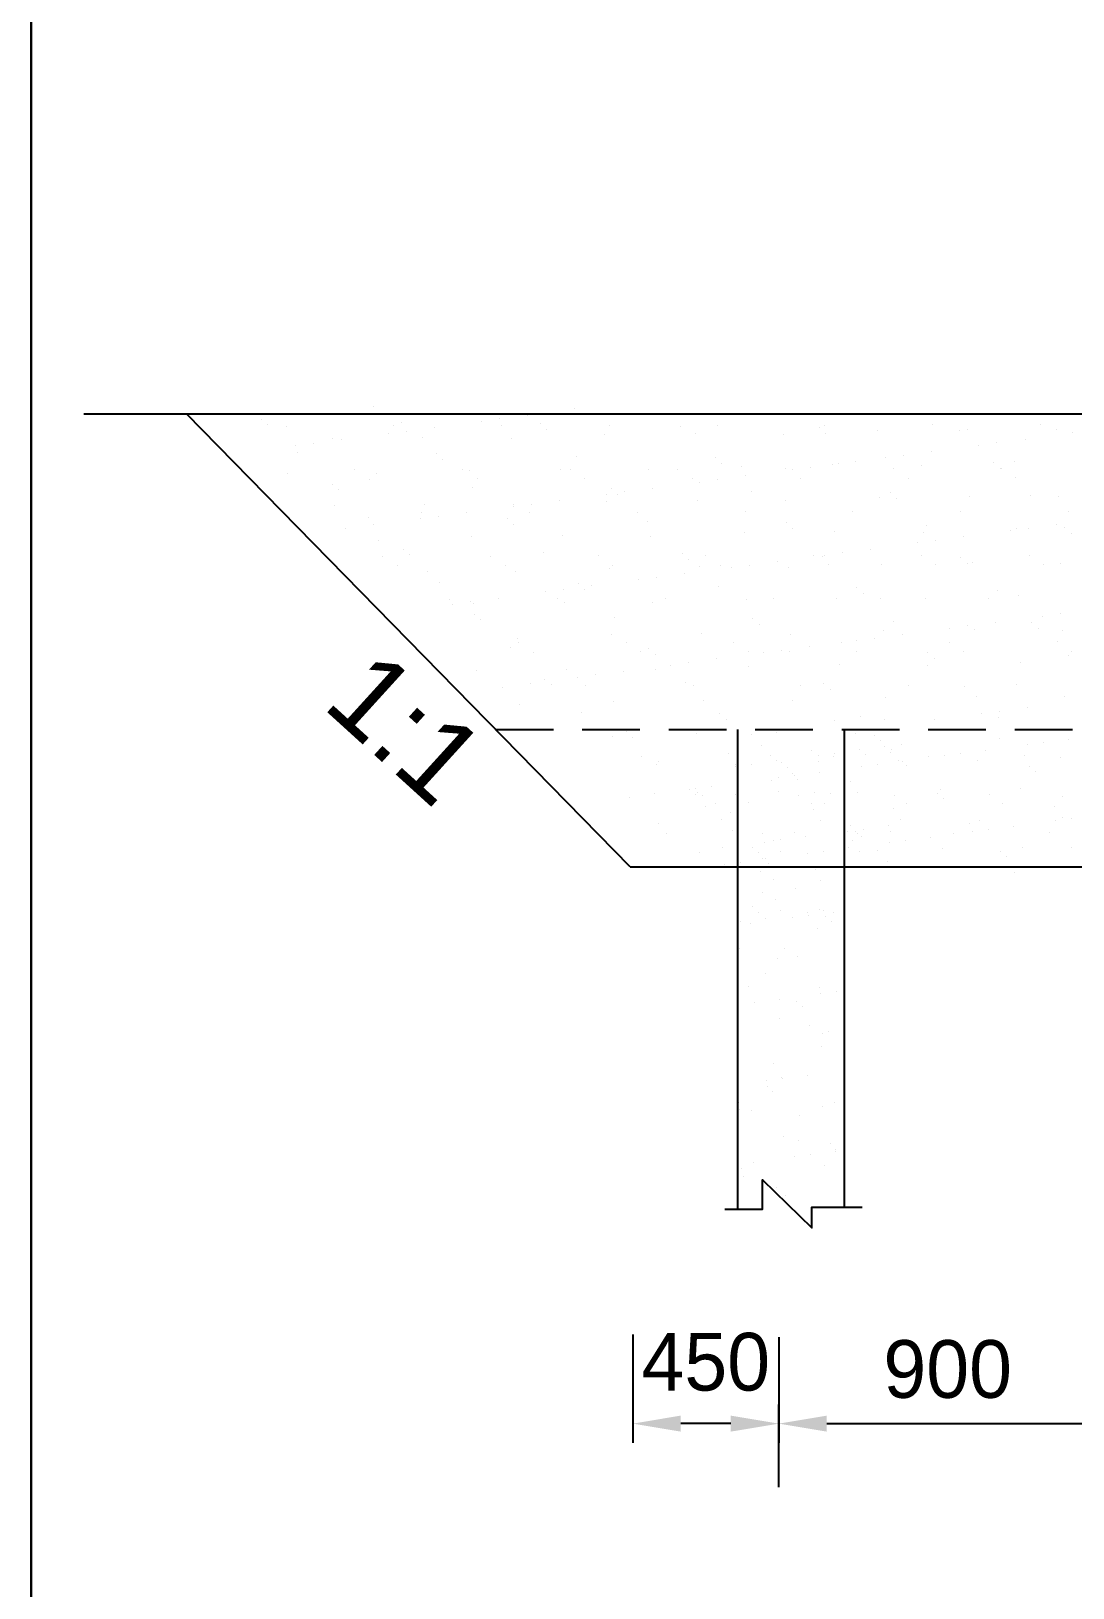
# Model space of a CAD drawing. Extents: x -1206532 to 786809, y -4288605 to 172932.
# Drawn here: x 417919 to 423339, y -4231597 to -4223499 of the extents above; entities that cross this region are included whole.
import ezdxf

# ---------------------------------------------------------------- set-up
doc = ezdxf.new("R2010")
doc.units = 0
doc.header["$LTSCALE"] = 300
doc.header["$MEASUREMENT"] = 0
doc.linetypes.add('DASHED', pattern=[0.75, 0.5, -0.25])
doc.layers.get('0').update_dxf_attribs({"linetype": 'CONTINUOUS'})
doc.layers.get('DEFPOINTS').update_dxf_attribs({"linetype": 'CONTINUOUS'})
doc.layers.add('LINE', color=7, linetype='CONTINUOUS')
doc.dimstyles.new('3', dxfattribs={"dimtxt": 225, "dimasz": 350, "dimexe": 100, "dimexo": 25, "dimgap": 9, "dimtad": 0, "dimdec": 0, "dimzin": 0, "dimdsep": 46, "dimtxsty": 'Standard', "dimcen": 0, "dimclrd": 5, "dimclre": 6, "dimclrt": 1, "dimadec": 0, "dimazin": 0, "dimtfac": 1, "dimtdec": 0, "dimtofl": 0, "dimtmove": 2, "dimatfit": 3, "dimfxl": 1, "dimtolj": 1, "dimtzin": 0, "dimarcsym": 0})

# ---------------------------------------------------------------- blocks, each defined once
blk = doc.blocks.new('*D133')
at = {"layer": 'DEFPOINTS', "color": 0, "lineweight": 30}
for p in [(421049.4, -4230253.3), (421809.2, -4230267.5), (421049.4, -4230742.7)]:
    blk.add_point(p, dxfattribs=at)
at = {"layer": 'LINE', "color": 0, "lineweight": -2}
for p, q in [((421049.4, -4230278.3), (421049.4, -4230842.7)), ((421809.2, -4230292.5), (421809.2, -4230842.7)), ((421559.2, -4230742.7), (421299.4, -4230742.7))]:
    blk.add_line(p, q, dxfattribs=at)
at = {"layer": 'LINE', "color": 0, "lineweight": 30}
for points in [[(421299.4, -4230701), (421299.4, -4230784.3), (421049.4, -4230742.7)], [(421559.2, -4230701), (421559.2, -4230784.3), (421809.2, -4230742.7)]]:
    blk.add_solid(points, dxfattribs=at)
at = {"layer": 'LINE', "color": 0, "insert": (421429.3, -4230422.8), "char_height": 300, "attachment_point": 5}
blk.add_mtext('\\A1;450', dxfattribs=at)
blk = doc.blocks.new('*D620')
at = {"layer": 'DEFPOINTS', "color": 0, "lineweight": 30}
for p in [(423749.1, -4230742.7), (421809.2, -4231099), (423749.1, -4231156.9)]:
    blk.add_point(p, dxfattribs=at)
at = {"layer": 'LINE', "color": 0, "lineweight": -2}
for p, q in [((421809.2, -4231074), (421809.2, -4230642.7)), ((423749.1, -4231131.9), (423749.1, -4230642.7)), ((422059.2, -4230742.7), (423499.1, -4230742.7))]:
    blk.add_line(p, q, dxfattribs=at)
at = {"layer": 'LINE', "color": 0, "lineweight": 30}
for points in [[(422059.2, -4230701), (422059.2, -4230784.3), (421809.2, -4230742.7)], [(423499.1, -4230701), (423499.1, -4230784.3), (423749.1, -4230742.7)]]:
    blk.add_solid(points, dxfattribs=at)
at = {"layer": 'LINE', "color": 0, "insert": (422688, -4230460.6), "char_height": 300, "attachment_point": 5}
blk.add_mtext('\\A1;900', dxfattribs=at)

msp = doc.modelspace()

# ---------------------------------------------------------------- linework, layer by layer
at = {"linetype": 'ByBlock', "lineweight": 30}
msp.add_lwpolyline([(417918.972, -4277260.338), (417918.972, -4218757.224), (500650.648, -4218757.224), (500650.648, -4277260.338), (417918.972, -4277260.338)], close=True, dxfattribs=at)
at = {"layer": 'LINE'}
for p, q in [((419702.382, -4225453.914), (419702.382, -4225453.914)), ((420746.53, -4225464.254), (420746.53, -4225464.254)), ((418194.017, -4225489.294), (423510.419, -4225489.294)), ((421036.127, -4227845.68), (418727.034, -4225489.294)), ((419116.692, -4225517.328), (419116.692, -4225517.328)), ((419149.87, -4225547.73), (419149.87, -4225547.73)), ((419246.398, -4225553.54), (419246.398, -4225553.54)), ((419806.943, -4225552.521), (419806.943, -4225552.521)), ((419847.57, -4225533.243), (419847.57, -4225533.243)), ((420017.521, -4225560.23), (420017.521, -4225560.23)), ((420262.011, -4225528.042), (420262.011, -4225528.042)), ((420355.702, -4225515.707), (420355.702, -4225515.707)), ((420367.489, -4225551.502), (420367.489, -4225551.502)), ((420502.04, -4225496.441), (420502.04, -4225496.441)), ((420567.831, -4225539.43), (420567.831, -4225539.43)), ((420928.034, -4225550.484), (420928.034, -4225550.484)), ((421298.709, -4225555.345), (421298.709, -4225555.345)), ((421488.58, -4225549.465), (421488.58, -4225549.465)), ((422018.97, -4225561.532), (422018.97, -4225561.532)), ((422049.125, -4225548.446), (422049.125, -4225548.446)), ((422609.671, -4225547.428), (422609.671, -4225547.428)), ((423170.217, -4225546.409), (423170.217, -4225546.409)), ((419386.664, -4225643.283), (419386.664, -4225643.283)), ((419485.32, -4225620.472), (419485.32, -4225620.472)), ((419533.002, -4225624.018), (419533.002, -4225624.018)), ((419777.492, -4225591.83), (419777.492, -4225591.83)), ((419871.183, -4225579.495), (419871.183, -4225579.495)), ((419956.487, -4225614.462), (419956.487, -4225614.462)), ((420416.943, -4225616.67), (420416.943, -4225616.67)), ((420601.009, -4225569.832), (420601.009, -4225569.832)), ((420903.104, -4225599.155), (420903.104, -4225599.155)), ((421374.27, -4225593.145), (421374.27, -4225593.145)), ((421834.726, -4225595.353), (421834.726, -4225595.353)), ((422052.148, -4225591.934), (422052.148, -4225591.934)), ((422320.887, -4225577.838), (422320.887, -4225577.838)), ((422749.848, -4225577.448), (422749.848, -4225577.448)), ((422792.053, -4225571.828), (422792.053, -4225571.828)), ((422944.257, -4225640.965), (422944.257, -4225640.965)), ((423090.595, -4225621.699), (423090.595, -4225621.699)), ((423252.51, -4225574.036), (423252.51, -4225574.036)), ((423335.085, -4225589.511), (423335.085, -4225589.511)), ((419292.973, -4225655.618), (419292.973, -4225655.618)), ((419306.467, -4225691.225), (419306.467, -4225691.225)), ((420026.729, -4225697.412), (420026.729, -4225697.412)), ((420059.906, -4225727.813), (420059.906, -4225727.813)), ((420757.607, -4225713.327), (420757.607, -4225713.327)), ((421477.868, -4225719.514), (421477.868, -4225719.514)), ((422366.047, -4225717.087), (422366.047, -4225717.087)), ((422459.738, -4225704.753), (422459.738, -4225704.753)), ((422606.075, -4225685.487), (422606.075, -4225685.487)), ((422850.566, -4225653.299), (422850.566, -4225653.299)), ((419253.265, -4225798.534), (419253.265, -4225798.534)), ((419603.152, -4225780.817), (419603.152, -4225780.817)), ((419713.721, -4225800.743), (419713.721, -4225800.743)), ((420163.698, -4225779.799), (420163.698, -4225779.799)), ((420199.882, -4225783.227), (420199.882, -4225783.227)), ((420671.048, -4225777.217), (420671.048, -4225777.217)), ((420724.243, -4225778.78), (420724.243, -4225778.78)), ((421131.504, -4225779.426), (421131.504, -4225779.426)), ((421284.789, -4225777.761), (421284.789, -4225777.761)), ((421511.045, -4225749.915), (421511.045, -4225749.915)), ((421617.665, -4225761.91), (421617.665, -4225761.91)), ((421845.335, -4225776.743), (421845.335, -4225776.743)), ((421881.528, -4225780.876), (421881.528, -4225780.876)), ((421975.219, -4225768.541), (421975.219, -4225768.541)), ((422088.831, -4225755.901), (422088.831, -4225755.901)), ((422121.556, -4225749.275), (422121.556, -4225749.275)), ((422208.746, -4225735.429), (422208.746, -4225735.429)), ((422405.88, -4225775.724), (422405.88, -4225775.724)), ((422549.287, -4225758.109), (422549.287, -4225758.109)), ((422929.007, -4225741.616), (422929.007, -4225741.616)), ((422962.184, -4225772.018), (422962.184, -4225772.018)), ((422966.426, -4225774.706), (422966.426, -4225774.706)), ((423035.448, -4225740.594), (423035.448, -4225740.594)), ((419485.626, -4225855.393), (419485.626, -4225855.393)), ((419518.803, -4225885.795), (419518.803, -4225885.795)), ((419679.058, -4225829.174), (419679.058, -4225829.174)), ((420216.504, -4225871.309), (420216.504, -4225871.309)), ((420239.603, -4225828.156), (420239.603, -4225828.156)), ((420800.149, -4225827.137), (420800.149, -4225827.137)), ((420936.765, -4225877.495), (420936.765, -4225877.495)), ((421152.518, -4225876.851), (421152.518, -4225876.851)), ((421360.694, -4225826.118), (421360.694, -4225826.118)), ((421397.008, -4225844.664), (421397.008, -4225844.664)), ((421490.7, -4225832.329), (421490.7, -4225832.329)), ((421637.037, -4225813.063), (421637.037, -4225813.063)), ((421921.24, -4225825.1), (421921.24, -4225825.1)), ((422481.785, -4225824.081), (422481.785, -4225824.081)), ((423042.331, -4225823.063), (423042.331, -4225823.063)), ((419496.659, -4225967.3), (419496.659, -4225967.3)), ((419967.826, -4225961.29), (419967.826, -4225961.29)), ((420427.97, -4225972.24), (420427.97, -4225972.24)), ((420428.282, -4225963.498), (420428.282, -4225963.498)), ((420521.662, -4225959.905), (420521.662, -4225959.905)), ((420667.999, -4225940.64), (420667.999, -4225940.64)), ((420912.489, -4225908.452), (420912.489, -4225908.452)), ((420914.443, -4225945.983), (420914.443, -4225945.983)), ((420969.942, -4225907.897), (420969.942, -4225907.897)), ((421006.181, -4225896.117), (421006.181, -4225896.117)), ((421385.609, -4225939.973), (421385.609, -4225939.973)), ((421667.643, -4225893.411), (421667.643, -4225893.411)), ((421846.065, -4225942.182), (421846.065, -4225942.182)), ((422332.226, -4225924.666), (422332.226, -4225924.666)), ((422387.904, -4225899.598), (422387.904, -4225899.598)), ((422421.082, -4225929.999), (422421.082, -4225929.999)), ((422803.392, -4225918.656), (422803.392, -4225918.656)), ((423118.782, -4225915.513), (423118.782, -4225915.513)), ((423263.848, -4225920.865), (423263.848, -4225920.865)), ((419675.401, -4226029.29), (419675.401, -4226029.29)), ((419943.451, -4226036.028), (419943.451, -4226036.028)), ((419952.316, -4226003.259), (419952.316, -4226003.259)), ((420037.143, -4226023.693), (420037.143, -4226023.693)), ((420183.48, -4226004.428), (420183.48, -4226004.428)), ((420395.662, -4226035.477), (420395.662, -4226035.477)), ((420512.862, -4226002.241), (420512.862, -4226002.241)), ((421073.408, -4226001.222), (421073.408, -4226001.222)), ((421126.54, -4226051.392), (421126.54, -4226051.392)), ((421633.953, -4226000.203), (421633.953, -4226000.203)), ((422194.499, -4225999.185), (422194.499, -4225999.185)), ((422755.044, -4225998.166), (422755.044, -4225998.166)), ((423315.59, -4225997.148), (423315.59, -4225997.148)), ((419552.624, -4226087.482), (419552.624, -4226087.482)), ((419698.961, -4226068.216), (419698.961, -4226068.216)), ((420211.22, -4226130.056), (420211.22, -4226130.056)), ((420428.84, -4226065.879), (420428.84, -4226065.879)), ((420682.387, -4226124.046), (420682.387, -4226124.046)), ((421142.843, -4226126.254), (421142.843, -4226126.254)), ((421629.004, -4226108.739), (421629.004, -4226108.739)), ((421846.801, -4226057.579), (421846.801, -4226057.579)), ((421879.979, -4226087.981), (421879.979, -4226087.981)), ((422100.17, -4226102.729), (422100.17, -4226102.729)), ((422560.626, -4226104.937), (422560.626, -4226104.937)), ((422577.679, -4226073.494), (422577.679, -4226073.494)), ((422772.035, -4226129.685), (422772.035, -4226129.685)), ((423016.525, -4226097.497), (423016.525, -4226097.497)), ((423046.787, -4226087.422), (423046.787, -4226087.422)), ((423110.217, -4226085.163), (423110.217, -4226085.163)), ((423256.554, -4226065.897), (423256.554, -4226065.897)), ((423297.94, -4226079.681), (423297.94, -4226079.681)), ((423331.118, -4226110.083), (423331.118, -4226110.083)), ((419725.06, -4226147.571), (419725.06, -4226147.571)), ((419854.559, -4226193.459), (419854.559, -4226193.459)), ((420585.437, -4226209.374), (420585.437, -4226209.374)), ((421305.698, -4226215.561), (421305.698, -4226215.561)), ((422141.178, -4226212.739), (422141.178, -4226212.739)), ((422287.516, -4226193.473), (422287.516, -4226193.473)), ((422532.006, -4226161.286), (422532.006, -4226161.286)), ((422625.697, -4226148.951), (422625.697, -4226148.951)), ((419748.526, -4226231.556), (419748.526, -4226231.556)), ((419824.431, -4226279.913), (419824.431, -4226279.913)), ((419887.737, -4226223.86), (419887.737, -4226223.86)), ((420309.071, -4226230.537), (420309.071, -4226230.537)), ((420384.976, -4226278.894), (420384.976, -4226278.894)), ((420869.617, -4226229.518), (420869.617, -4226229.518)), ((420925.781, -4226292.811), (420925.781, -4226292.811)), ((420945.522, -4226277.875), (420945.522, -4226277.875)), ((421338.876, -4226245.962), (421338.876, -4226245.962)), ((421396.948, -4226286.801), (421396.948, -4226286.801)), ((421430.162, -4226228.5), (421430.162, -4226228.5)), ((421506.067, -4226276.857), (421506.067, -4226276.857)), ((421562.968, -4226288.862), (421562.968, -4226288.862)), ((421656.659, -4226276.527), (421656.659, -4226276.527)), ((421802.997, -4226257.261), (421802.997, -4226257.261)), ((421857.404, -4226289.01), (421857.404, -4226289.01)), ((421990.708, -4226227.481), (421990.708, -4226227.481)), ((422036.576, -4226231.476), (422036.576, -4226231.476)), ((422047.487, -4226225.074), (422047.487, -4226225.074)), ((422066.613, -4226275.838), (422066.613, -4226275.838)), ((422343.565, -4226271.494), (422343.565, -4226271.494)), ((422551.253, -4226226.463), (422551.253, -4226226.463)), ((422627.158, -4226274.82), (422627.158, -4226274.82)), ((422756.838, -4226237.663), (422756.838, -4226237.663)), ((422790.015, -4226268.064), (422790.015, -4226268.064)), ((422814.731, -4226265.485), (422814.731, -4226265.485)), ((423111.799, -4226225.444), (423111.799, -4226225.444)), ((423187.704, -4226273.801), (423187.704, -4226273.801)), ((423275.187, -4226267.693), (423275.187, -4226267.693)), ((419979.164, -4226308.118), (419979.164, -4226308.118)), ((420044.335, -4226367.356), (420044.335, -4226367.356)), ((420439.621, -4226310.327), (420439.621, -4226310.327)), ((420764.596, -4226373.542), (420764.596, -4226373.542)), ((421078.449, -4226352.65), (421078.449, -4226352.65)), ((421172.14, -4226340.315), (421172.14, -4226340.315)), ((421318.477, -4226321.05), (421318.477, -4226321.05)), ((420097.69, -4226453.998), (420097.69, -4226453.998)), ((420349.439, -4226448.626), (420349.439, -4226448.626)), ((420593.93, -4226416.438), (420593.93, -4226416.438)), ((420658.235, -4226452.979), (420658.235, -4226452.979)), ((420687.621, -4226404.103), (420687.621, -4226404.103)), ((420797.773, -4226403.944), (420797.773, -4226403.944)), ((420833.958, -4226384.838), (420833.958, -4226384.838)), ((421218.781, -4226451.961), (421218.781, -4226451.961)), ((421495.474, -4226389.458), (421495.474, -4226389.458)), ((421640.342, -4226455.567), (421640.342, -4226455.567)), ((421779.326, -4226450.942), (421779.326, -4226450.942)), ((422111.509, -4226449.557), (422111.509, -4226449.557)), ((422215.735, -4226395.645), (422215.735, -4226395.645)), ((422248.912, -4226426.046), (422248.912, -4226426.046)), ((422339.872, -4226449.923), (422339.872, -4226449.923)), ((422571.965, -4226451.766), (422571.965, -4226451.766)), ((422900.417, -4226448.905), (422900.417, -4226448.905)), ((422946.613, -4226411.56), (422946.613, -4226411.56)), ((423058.126, -4226434.25), (423058.126, -4226434.25)), ((420109.41, -4226480.226), (420109.41, -4226480.226)), ((420203.102, -4226467.892), (420203.102, -4226467.892)), ((420222.559, -4226476.884), (420222.559, -4226476.884)), ((420223.493, -4226531.524), (420223.493, -4226531.524)), ((420693.726, -4226470.874), (420693.726, -4226470.874)), ((421154.182, -4226473.082), (421154.182, -4226473.082)), ((423276.176, -4226529.361), (423276.176, -4226529.361)), ((420256.67, -4226561.926), (420256.67, -4226561.926)), ((420954.371, -4226547.439), (420954.371, -4226547.439)), ((421674.632, -4226553.626), (421674.632, -4226553.626)), ((421707.81, -4226584.028), (421707.81, -4226584.028)), ((422354.903, -4226618.323), (422354.903, -4226618.323)), ((422405.51, -4226569.541), (422405.51, -4226569.541)), ((422697.965, -4226605.484), (422697.965, -4226605.484)), ((422791.657, -4226593.149), (422791.657, -4226593.149)), ((422826.07, -4226612.313), (422826.07, -4226612.313)), ((422937.994, -4226573.883), (422937.994, -4226573.883)), ((423125.771, -4226575.728), (423125.771, -4226575.728)), ((423158.949, -4226606.13), (423158.949, -4226606.13)), ((423182.484, -4226541.696), (423182.484, -4226541.696)), ((423286.526, -4226614.521), (423286.526, -4226614.521)), ((420450.959, -4226657.155), (420450.959, -4226657.155)), ((420454.444, -4226681.276), (420454.444, -4226681.276)), ((420937.12, -4226639.64), (420937.12, -4226639.64)), ((421014.99, -4226680.257), (421014.99, -4226680.257)), ((421408.287, -4226633.63), (421408.287, -4226633.63)), ((421575.535, -4226679.238), (421575.535, -4226679.238)), ((421868.743, -4226635.838), (421868.743, -4226635.838)), ((421968.956, -4226701.46), (421968.956, -4226701.46)), ((422136.081, -4226678.22), (422136.081, -4226678.22)), ((422213.446, -4226669.272), (422213.446, -4226669.272)), ((422307.138, -4226656.937), (422307.138, -4226656.937)), ((422453.475, -4226637.671), (422453.475, -4226637.671)), ((422696.626, -4226677.201), (422696.626, -4226677.201)), ((423257.172, -4226676.182), (423257.172, -4226676.182)), ((420413.268, -4226705.421), (420413.268, -4226705.421)), ((420530.349, -4226729.632), (420530.349, -4226729.632)), ((421090.895, -4226728.614), (421090.895, -4226728.614)), ((421133.529, -4226711.608), (421133.529, -4226711.608)), ((421166.707, -4226742.009), (421166.707, -4226742.009)), ((421484.437, -4226765.248), (421484.437, -4226765.248)), ((421651.44, -4226727.595), (421651.44, -4226727.595)), ((421728.927, -4226733.06), (421728.927, -4226733.06)), ((421822.619, -4226720.725), (421822.619, -4226720.725)), ((421864.407, -4226727.523), (421864.407, -4226727.523)), ((422211.986, -4226726.577), (422211.986, -4226726.577)), ((422584.668, -4226733.71), (422584.668, -4226733.71)), ((422617.846, -4226764.111), (422617.846, -4226764.111)), ((422772.532, -4226725.558), (422772.532, -4226725.558)), ((423069.465, -4226781.078), (423069.465, -4226781.078)), ((423315.546, -4226749.625), (423315.546, -4226749.625)), ((423333.077, -4226724.539), (423333.077, -4226724.539)), ((420233.898, -4226823.712), (420233.898, -4226823.712)), ((420705.064, -4226817.702), (420705.064, -4226817.702)), ((420759.889, -4226860.636), (420759.889, -4226860.636)), ((420853.58, -4226848.302), (420853.58, -4226848.302)), ((420999.918, -4226829.036), (420999.918, -4226829.036)), ((421165.52, -4226819.911), (421165.52, -4226819.911)), ((421244.408, -4226796.848), (421244.408, -4226796.848)), ((421338.099, -4226784.513), (421338.099, -4226784.513)), ((421651.681, -4226802.395), (421651.681, -4226802.395)), ((422122.848, -4226796.385), (422122.848, -4226796.385)), ((422583.304, -4226798.594), (422583.304, -4226798.594)), ((420369.061, -4226912.09), (420369.061, -4226912.09)), ((420515.399, -4226892.824), (420515.399, -4226892.824)), ((420592.426, -4226869.589), (420592.426, -4226869.589)), ((420625.604, -4226899.991), (420625.604, -4226899.991)), ((420803.608, -4226903.718), (420803.608, -4226903.718)), ((421323.304, -4226885.505), (421323.304, -4226885.505)), ((421364.154, -4226902.699), (421364.154, -4226902.699)), ((421924.699, -4226901.68), (421924.699, -4226901.68)), ((422043.566, -4226891.691), (422043.566, -4226891.691)), ((422076.743, -4226922.093), (422076.743, -4226922.093)), ((422485.245, -4226900.662), (422485.245, -4226900.662)), ((422774.444, -4226907.607), (422774.444, -4226907.607)), ((423045.79, -4226899.643), (423045.79, -4226899.643)), ((420462.298, -4227003.983), (420462.298, -4227003.983)), ((420948.459, -4226986.468), (420948.459, -4226986.468)), ((421419.625, -4226980.458), (421419.625, -4226980.458)), ((421880.082, -4226982.666), (421880.082, -4226982.666)), ((422366.242, -4226965.151), (422366.242, -4226965.151)), ((422837.409, -4226959.141), (422837.409, -4226959.141)), ((423103.953, -4227018.081), (423103.953, -4227018.081)), ((423297.865, -4226961.35), (423297.865, -4226961.35)), ((420782.202, -4227043.486), (420782.202, -4227043.486)), ((421502.463, -4227049.673), (421502.463, -4227049.673)), ((421535.64, -4227080.075), (421535.64, -4227080.075)), ((422100.616, -4227085.273), (422100.616, -4227085.273)), ((422233.341, -4227065.588), (422233.341, -4227065.588)), ((422361.273, -4227079.551), (422361.273, -4227079.551)), ((422619.434, -4227081.87), (422619.434, -4227081.87)), ((422863.925, -4227049.682), (422863.925, -4227049.682)), ((422953.602, -4227071.775), (422953.602, -4227071.775)), ((422957.616, -4227037.347), (422957.616, -4227037.347)), ((420946.447, -4227169.288), (420946.447, -4227169.288)), ((421016.797, -4227144.455), (421016.797, -4227144.455)), ((421046.288, -4227171.479), (421046.288, -4227171.479)), ((421378.59, -4227153.719), (421378.59, -4227153.719)), ((421593.522, -4227131.827), (421593.522, -4229627.241)), ((421666.467, -4227158.602), (421666.467, -4227158.602)), ((421797.405, -4227148.377), (421797.405, -4227148.377)), ((422149.813, -4227131.827), (422149.813, -4229616.504)), ((422206.699, -4227150.34), (422206.699, -4227150.34)), ((422306.699, -4227164.102), (422306.699, -4227164.102)), ((422638.842, -4227134.77), (422638.842, -4227134.77)), ((422956.368, -4227178.249), (422956.368, -4227178.249)), ((423314.383, -4227183.335), (423314.383, -4227183.335)), ((421546.614, -4227257.115), (421546.614, -4227257.115)), ((421720.417, -4227217.541), (421720.417, -4227217.541)), ((421763.743, -4227265.244), (421763.743, -4227265.244)), ((421978.757, -4227241.545), (421978.757, -4227241.545)), ((422016.891, -4227266.064), (422016.891, -4227266.064)), ((422100.172, -4227255.1), (422100.172, -4227255.1)), ((422230.25, -4227237.975), (422230.25, -4227237.975)), ((422262.005, -4227264.338), (422262.005, -4227264.338)), ((422336.19, -4227191.125), (422336.19, -4227191.125)), ((422360.649, -4227223.041), (422360.649, -4227223.041)), ((422390.14, -4227250.064), (422390.14, -4227250.064)), ((422397.572, -4227236.203), (422397.572, -4227236.203)), ((422447.575, -4227209.363), (422447.575, -4227209.363)), ((422670.34, -4227268.125), (422670.34, -4227268.125)), ((422753.621, -4227257.161), (422753.621, -4227257.161)), ((422883.699, -4227240.036), (422883.699, -4227240.036)), ((423101.024, -4227211.425), (423101.024, -4227211.425)), ((423184.305, -4227200.46), (423184.305, -4227200.46)), ((421095.132, -4227273.393), (421095.132, -4227273.393)), ((421172.318, -4227311.997), (421172.318, -4227311.997)), ((421185.486, -4227299.03), (421185.486, -4227299.03)), ((421581.613, -4227313.96), (421581.613, -4227313.96)), ((421586.207, -4227322.764), (421586.207, -4227322.764)), ((421593.395, -4227272.487), (421593.395, -4227272.487)), ((421669.489, -4227311.8), (421669.489, -4227311.8)), ((421799.566, -4227294.675), (421799.566, -4227294.675)), ((421825.719, -4227304.53), (421825.719, -4227304.53)), ((421855.21, -4227331.553), (421855.21, -4227331.553)), ((422013.755, -4227298.39), (422013.755, -4227298.39)), ((422091.658, -4227271.582), (422091.658, -4227271.582)), ((422239.656, -4227324.826), (422239.656, -4227324.826)), ((422322.938, -4227313.862), (422322.938, -4227313.862)), ((422432.57, -4227293.048), (422432.57, -4227293.048)), ((422453.015, -4227296.736), (422453.015, -4227296.736)), ((422475.388, -4227318.677), (422475.388, -4227318.677)), ((422589.92, -4227270.676), (422589.92, -4227270.676)), ((422841.864, -4227295.011), (422841.864, -4227295.011)), ((423088.183, -4227269.771), (423088.183, -4227269.771)), ((423115.62, -4227324.176), (423115.62, -4227324.176)), ((423274.007, -4227279.442), (423274.007, -4227279.442)), ((421461.57, -4227427.263), (421461.57, -4227427.263)), ((421591.648, -4227410.138), (421591.648, -4227410.138)), ((421772.485, -4227399.823), (421772.485, -4227399.823)), ((421808.973, -4227381.526), (421808.973, -4227381.526)), ((421879.669, -4227363.469), (421879.669, -4227363.469)), ((421892.254, -4227370.562), (421892.254, -4227370.562)), ((421909.16, -4227390.492), (421909.16, -4227390.492)), ((422022.332, -4227353.437), (422022.332, -4227353.437)), ((422181.78, -4227401.787), (422181.78, -4227401.787)), ((423145.111, -4227351.2), (423145.111, -4227351.2)), ((421030.887, -4227483.963), (421030.887, -4227483.963)), ((421160.964, -4227466.838), (421160.964, -4227466.838)), ((421344.738, -4227444.958), (421344.738, -4227444.958)), ((421374.229, -4227471.981), (421374.229, -4227471.981)), ((421378.289, -4227438.227), (421378.289, -4227438.227)), ((421388.669, -4227462.01), (421388.669, -4227462.01)), ((421412.247, -4227475.417), (421412.247, -4227475.417)), ((421582.595, -4227468.174), (421582.595, -4227468.174)), ((421650.066, -4227511.158), (421650.066, -4227511.158)), ((421807.484, -4227456.668), (421807.484, -4227456.668)), ((421910.51, -4227474.512), (421910.51, -4227474.512)), ((421994.408, -4227459.105), (421994.408, -4227459.105)), ((422080.858, -4227467.268), (422080.858, -4227467.268)), ((422148.329, -4227510.252), (422148.329, -4227510.252)), ((422216.778, -4227458.631), (422216.778, -4227458.631)), ((422408.773, -4227473.606), (422408.773, -4227473.606)), ((422634.64, -4227464.604), (422634.64, -4227464.604)), ((422648.921, -4227443.062), (422648.921, -4227443.062)), ((422664.131, -4227491.628), (422664.131, -4227491.628)), ((422907.036, -4227472.701), (422907.036, -4227472.701)), ((423067.735, -4227437.72), (423067.735, -4227437.72)), ((423284.309, -4227478.751), (423284.309, -4227478.751)), ((421428.18, -4227530.921), (421428.18, -4227530.921)), ((421479.719, -4227518.401), (421479.719, -4227518.401)), ((421556.693, -4227565.407), (421556.693, -4227565.407)), ((421977.981, -4227517.496), (421977.981, -4227517.496)), ((421988.836, -4227549.837), (421988.836, -4227549.837)), ((422048.358, -4227518.044), (422048.358, -4227518.044)), ((422407.651, -4227544.495), (422407.651, -4227544.495)), ((422476.244, -4227516.59), (422476.244, -4227516.59)), ((422974.507, -4227515.685), (422974.507, -4227515.685)), ((423242.783, -4227530.921), (423242.783, -4227530.921)), ((423284.086, -4227587.734), (423284.086, -4227587.734)), ((421182.397, -4227620.288), (421182.397, -4227620.288)), ((421224.353, -4227674.049), (421224.353, -4227674.049)), ((421513.427, -4227599.533), (421513.427, -4227599.533)), ((421567.378, -4227658.472), (421567.378, -4227658.472)), ((421591.691, -4227622.251), (421591.691, -4227622.251)), ((421722.615, -4227673.143), (421722.615, -4227673.143)), ((421892.963, -4227665.9), (421892.963, -4227665.9)), ((422023.834, -4227606.682), (422023.834, -4227606.682)), ((422153.66, -4227605.032), (422153.66, -4227605.032)), ((422164.41, -4227660.907), (422164.41, -4227660.907)), ((422183.151, -4227632.056), (422183.151, -4227632.056)), ((422207.61, -4227663.971), (422207.61, -4227663.971)), ((422220.878, -4227672.238), (422220.878, -4227672.238)), ((422247.692, -4227649.942), (422247.692, -4227649.942)), ((422377.769, -4227632.817), (422377.769, -4227632.817)), ((422391.226, -4227664.994), (422391.226, -4227664.994)), ((422442.649, -4227601.34), (422442.649, -4227601.34)), ((422719.141, -4227671.333), (422719.141, -4227671.333)), ((422803.329, -4227619.179), (422803.329, -4227619.179)), ((422817.859, -4227662.968), (422817.859, -4227662.968)), ((422851.943, -4227603.303), (422851.943, -4227603.303)), ((422901.141, -4227652.004), (422901.141, -4227652.004)), ((423031.218, -4227634.879), (423031.218, -4227634.879)), ((423217.404, -4227670.427), (423217.404, -4227670.427)), ((423248.543, -4227606.267), (423248.543, -4227606.267)), ((423331.824, -4227595.303), (423331.824, -4227595.303)), ((421516.402, -4227746.219), (421516.402, -4227746.219)), ((421672.679, -4227745.46), (421672.679, -4227745.46)), ((421733.727, -4227717.607), (421733.727, -4227717.607)), ((421782.564, -4227708.115), (421782.564, -4227708.115)), ((421817.008, -4227706.643), (421817.008, -4227706.643)), ((421947.086, -4227689.518), (421947.086, -4227689.518)), ((422169.851, -4227748.28), (422169.851, -4227748.28)), ((422191.858, -4227710.078), (422191.858, -4227710.078)), ((422237.101, -4227690.995), (422237.101, -4227690.995)), ((422387.176, -4227719.669), (422387.176, -4227719.669)), ((422470.457, -4227708.704), (422470.457, -4227708.704)), ((422600.535, -4227691.579), (422600.535, -4227691.579)), ((422659, -4227751.354), (422659, -4227751.354)), ((423077.814, -4227746.012), (423077.814, -4227746.012)), ((423331.005, -4227746.219), (423331.005, -4227746.219)), ((421398.748, -4227770.302), (421398.748, -4227770.302)), ((421525.808, -4227833.07), (421525.808, -4227833.07)), ((421609.09, -4227822.105), (421609.09, -4227822.105)), ((421702.17, -4227772.484), (421702.17, -4227772.484)), ((421726.63, -4227804.399), (421726.63, -4227804.399)), ((421739.167, -4227804.98), (421739.167, -4227804.98)), ((421756.121, -4227831.423), (421756.121, -4227831.423)), ((421817.562, -4227764.96), (421817.562, -4227764.96)), ((421956.492, -4227776.369), (421956.492, -4227776.369)), ((422039.773, -4227765.405), (422039.773, -4227765.405)), ((422226.857, -4227766.923), (422226.857, -4227766.923)), ((422322.349, -4227759.607), (422322.349, -4227759.607)), ((422376.299, -4227818.546), (422376.299, -4227818.546)), ((422962.581, -4227765.107), (422962.581, -4227765.107)), ((422992.072, -4227792.13), (422992.072, -4227792.13)), ((421036.127, -4227845.68), (424488.635, -4227845.68)), ((421711.816, -4227868.83), (421711.816, -4227868.83)), ((421779.287, -4227911.814), (421779.287, -4227911.814)), ((421998.915, -4227858.129), (421998.915, -4227858.129)), ((422023.834, -4227915.798), (422023.834, -4227915.798)), ((422153.66, -4227914.148), (422153.66, -4227914.148)), ((423036.256, -4227873.357), (423036.256, -4227873.357)), ((421591.691, -4227931.367), (421591.691, -4227931.367)), ((421722.615, -4227982.259), (421722.615, -4227982.259)), ((421895.319, -4227958.974), (421895.319, -4227958.974)), ((421672.679, -4228054.576), (421672.679, -4228054.576)), ((421792.643, -4228016.407), (421792.643, -4228016.407)), ((421817.562, -4228074.076), (421817.562, -4228074.076)), ((422022.184, -4228066.556), (422022.184, -4228066.556)), ((422039.773, -4228074.52), (422039.773, -4228074.52)), ((421609.09, -4228131.221), (421609.09, -4228131.221)), ((421663.921, -4228141.061), (421663.921, -4228141.061)), ((421702.17, -4228081.6), (421702.17, -4228081.6)), ((421739.167, -4228114.096), (421739.167, -4228114.096)), ((421881.246, -4228112.45), (421881.246, -4228112.45)), ((421956.492, -4228085.485), (421956.492, -4228085.485)), ((421964.528, -4228101.486), (421964.528, -4228101.486)), ((422054.571, -4228104.902), (422054.571, -4228104.902)), ((422084.062, -4228131.926), (422084.062, -4228131.926)), ((422094.605, -4228084.361), (422094.605, -4228084.361)), ((422008.994, -4228166.421), (422008.994, -4228166.421)), ((421603.082, -4228272.354), (421603.082, -4228272.354)), ((421841.036, -4228269.486), (421841.036, -4228269.486)), ((421908.508, -4228312.47), (421908.508, -4228312.47)), ((421742.28, -4228399.905), (421742.28, -4228399.905)), ((421802.722, -4228324.699), (421802.722, -4228324.699)), ((421653.142, -4228468.118), (421653.142, -4228468.118)), ((422019.073, -4228474.713), (422019.073, -4228474.713)), ((421598.082, -4228563.993), (421598.082, -4228563.993)), ((421681.363, -4228553.029), (421681.363, -4228553.029)), ((421811.441, -4228535.904), (421811.441, -4228535.904)), ((421901.532, -4228545.833), (421901.532, -4228545.833)), ((422028.766, -4228507.293), (422028.766, -4228507.293)), ((422112.047, -4228496.329), (422112.047, -4228496.329)), ((421812.801, -4228632.991), (421812.801, -4228632.991)), ((421931.023, -4228572.856), (421931.023, -4228572.856)), ((421970.257, -4228670.143), (421970.257, -4228670.143)), ((422037.728, -4228713.127), (422037.728, -4228713.127)), ((422070.221, -4228700.408), (422070.221, -4228700.408)), ((421597.009, -4228798.574), (421597.009, -4228798.574)), ((422029.152, -4228783.005), (422029.152, -4228783.005)), ((421782.362, -4228868.774), (421782.362, -4228868.774)), ((421745.601, -4228958.836), (421745.601, -4228958.836)), ((421822.88, -4228941.282), (421822.88, -4228941.282)), ((421828.883, -4228947.872), (421828.883, -4228947.872)), ((421958.96, -4228930.747), (421958.96, -4228930.747)), ((421748.492, -4228986.763), (421748.492, -4228986.763)), ((421777.983, -4229013.787), (421777.983, -4229013.787)), ((421601.215, -4229071.705), (421601.215, -4229071.705)), ((421607.088, -4229106.866), (421607.088, -4229106.866)), ((421668.686, -4229114.688), (421668.686, -4229114.688)), ((422039.231, -4229091.296), (422039.231, -4229091.296)), ((422099.477, -4229070.799), (422099.477, -4229070.799)), ((421917.181, -4229141.338), (421917.181, -4229141.338)), ((421832.959, -4229249.574), (421832.959, -4229249.574)), ((421911.583, -4229269.431), (421911.583, -4229269.431)), ((422076.433, -4229287.266), (422076.433, -4229287.266)), ((421893.121, -4229353.679), (421893.121, -4229353.679)), ((421976.402, -4229342.715), (421976.402, -4229342.715)), ((422105.924, -4229314.289), (422105.924, -4229314.289)), ((422106.48, -4229325.59), (422106.48, -4229325.59)), ((421595.453, -4229427.694), (421595.453, -4229427.694)), ((421617.167, -4229415.157), (421617.167, -4229415.157)), ((421624.944, -4229454.717), (421624.944, -4229454.717)), ((421675.796, -4229382.29), (421675.796, -4229382.29)), ((422049.31, -4229399.588), (422049.31, -4229399.588)), ((421730.435, -4229472.361), (421730.435, -4229472.361)), ((421797.906, -4229515.345), (421797.906, -4229515.345)), ((421843.038, -4229557.866), (421843.038, -4229557.866))]:
    msp.add_line(p, q, dxfattribs=at)
at = {"layer": 'LINE', "linetype": 'DASHED', "ltscale": 2}
msp.add_line((420336.602, -4227131.827), (429924.101, -4227131.827), dxfattribs=at)
at = {"layer": 'LINE'}
msp.add_lwpolyline([(421529.129, -4229627.241), (421724.524, -4229627.241), (421724.524, -4229474.725), (421980.985, -4229724.85), (421980.985, -4229616.504), (422242.662, -4229616.504)], dxfattribs=at)

# ---------------------------------------------------------------- texts
msp.add_text('1:1', height=432, rotation=317.73178, dxfattribs=at).set_placement((419427.32, -4227012.687))

# ---------------------------------------------------------------- dimensions: what is measured, and where the dimension line sits
for base, p1, p2, text, picture, middle in [((421049.403, -4230742.668), (421809.22, -4230267.535), (421049.403, -4230253.321), '450', '*D133', (421429.311, -4230422.766)), ((423749.101, -4230742.668), (421809.22, -4231099.011), (423749.101, -4231156.942), '900', '*D620', (422688.05, -4230460.642))]:
    dim = msp.add_linear_dim(base=base, p1=p1, p2=p2, text=text, dimstyle='3', override={"dimtxt": 300, "dimasz": 250, "dimclrd": 0, "dimclre": 0, "dimclrt": 0}, dxfattribs=at)
    dim.commit()
    dim.dimension.update_dxf_attribs({"geometry": picture, "text_midpoint": middle, "dimtype": 160})

doc.saveas('drawing.dxf')
